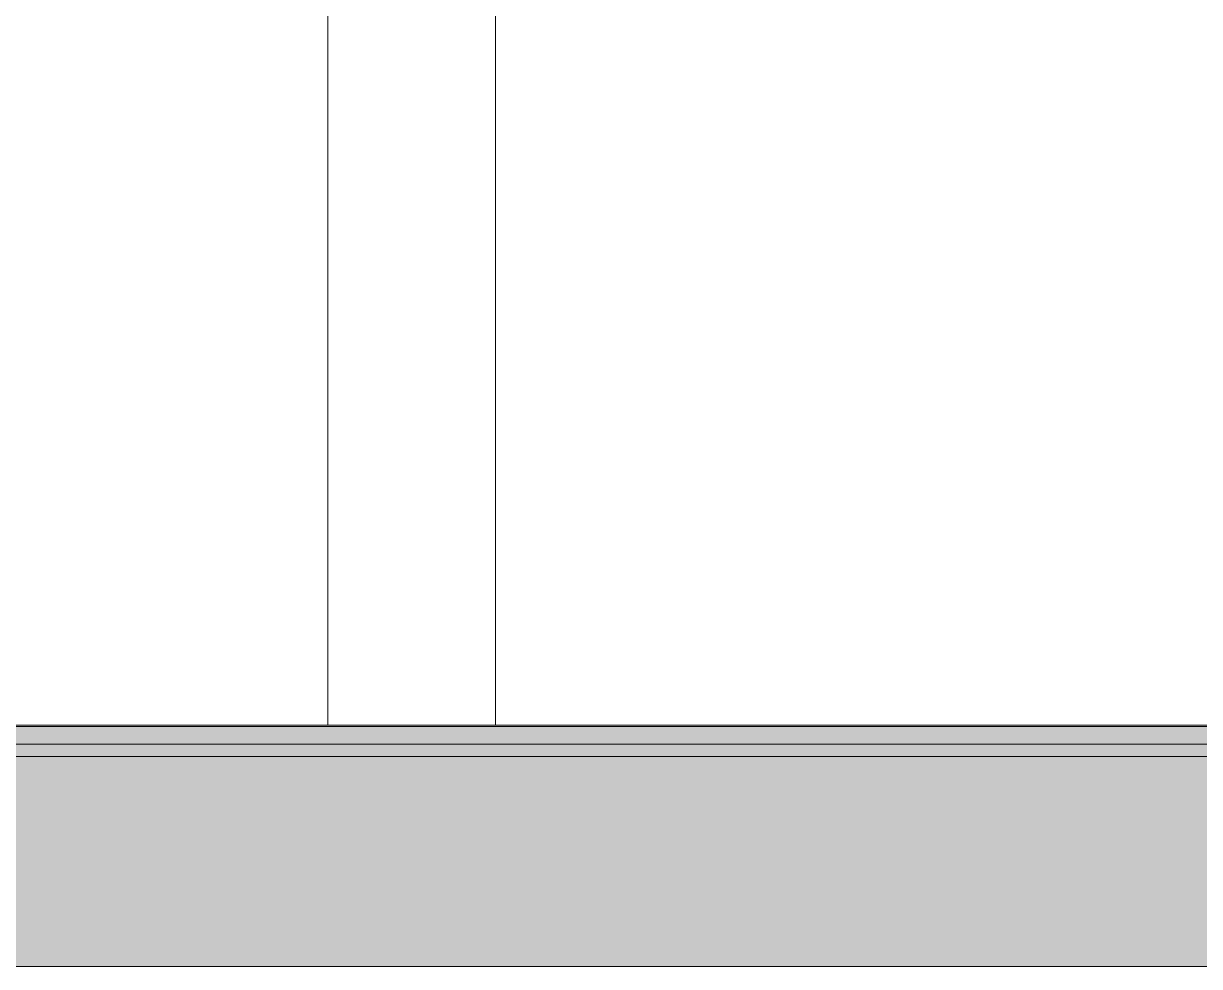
# Model space of a CAD drawing. Header units: millimetres. Extents: x -515342 to 330399, y -224905 to 507333.
# Drawn here: x 186083 to 186363.3, y 101846.1 to 102070.8 of the extents above; entities that cross this region are included whole.
import ezdxf

# ---------------------------------------------------------------- set-up
doc = ezdxf.new("R2010")
doc.units = ezdxf.units.MM
doc.layers.add('Витраж', color=7, linetype='Continuous', lineweight=0)
doc.layers.add('Крыша', color=7, linetype='Continuous', lineweight=0)

# ---------------------------------------------------------------- blocks, each defined once
blk = doc.blocks.new('Прямоугольный импост - АР_Импост_40х40 _стойка ограждения на кровле_-V141-О_АР_П_Разрез 1-1')
at = {"layer": 'Витраж'}
for p, q in [((8840, 14071), (8840, 13872.2)), ((8880, 14071), (8880, 13872.2))]:
    blk.add_line(p, q, dxfattribs=at)

msp = doc.modelspace()

# ---------------------------------------------------------------- hatches: boundary and pattern name
at = {"layer": 'Крыша'}
h = msp.add_hatch(color=256, dxfattribs=at)
h.paths.add_polyline_path([(92766.5691, 101899.0924), (113240.5296, 101899.0924), (113240.5296, 101903.2924), (88475.5296, 101903.2924), (88475.5296, 101899.0924), (91109.0364, 101899.0924)])
h.paths.add_polyline_path([(113600.5296, 101899.0924), (137010.5296, 101899.0924), (137010.5296, 101903.2924), (113600.5296, 101903.2924)])
h.paths.add_polyline_path([(143825.5296, 101899.0924), (164420.5296, 101899.0924), (164420.5296, 101903.2924), (143825.5296, 101903.2924)])
h.paths.add_polyline_path([(170670.6057, 101899.0924), (189455.5296, 101899.0924), (189455.5296, 101903.2924), (164780.5296, 101903.2924), (164780.5296, 101899.0924), (169013.073, 101899.0924)])
h.paths.add_polyline_path([(189585.5296, 101899.0924), (189585.5296, 101903.2924), (189475.5296, 101903.2924), (189475.5296, 101899.0924), (189525.0401, 101899.0924)])
h = msp.add_hatch(color=256, dxfattribs=at)
h.paths.add_polyline_path([(88622.7373, 101896.0924), (113240.5296, 101896.0924), (113240.5296, 101899.0924), (88475.5296, 101899.0924), (88475.5296, 101896.0924)])
h.paths.add_polyline_path([(113600.5296, 101896.0924), (137010.5296, 101896.0924), (137010.5296, 101899.0924), (113600.5296, 101899.0924)])
h.paths.add_polyline_path([(143825.5296, 101896.0924), (164420.5296, 101896.0924), (164420.5296, 101899.0924), (143825.5296, 101899.0924)])
h.paths.add_polyline_path([(167355.5403, 101896.0924), (189455.5296, 101896.0924), (189455.5296, 101899.0924), (164780.5296, 101899.0924), (164780.5296, 101896.0924), (165698.0076, 101896.0924)])
h.paths.add_polyline_path([(189475.5296, 101896.0924), (189585.5296, 101896.0924), (189585.5296, 101899.0924), (189475.5296, 101899.0924)])
h = msp.add_hatch(dxfattribs=at)
h.set_pattern_fill('FP_19', color=256, style=0, pattern_type=2)
h.set_pattern_definition([(45, (136801.12, 95610.5), (-114.04925, 114.04925), []), (45, (136915.17, 95610.5), (-114.04925, 114.04925), [201.613, -40.323, 3.353, -36.97])])
h.paths.add_polyline_path([(94424.1018, 101846.0924), (113248.7296, 101846.0924), (113248.7296, 101896.0924), (88455.5296, 101896.0924), (88455.5296, 101846.0924), (92766.5691, 101846.0924)])
h.paths.add_polyline_path([(113592.3296, 101846.0924), (137018.7296, 101846.0924), (137018.7296, 101896.0924), (113592.3296, 101896.0924)])
h.paths.add_polyline_path([(145807.6153, 101846.0924), (164428.7296, 101846.0924), (164428.7296, 101896.0924), (143817.3296, 101896.0924), (143817.3296, 101846.0924), (144150.0826, 101846.0924)])
h.paths.add_polyline_path([(169013.073, 101846.0924), (189585.5296, 101846.0924), (189585.5296, 101896.0924), (164772.3296, 101896.0924), (164772.3296, 101846.0924), (167355.5403, 101846.0924)])

# ---------------------------------------------------------------- linework, layer by layer
for p, q in [((189455.5296, 101903.2924), (164780.5296, 101903.2924)), ((186633.3516, 101903.5929), (185583.0137, 101903.5929)), ((164780.5296, 101899.0924), (189455.5296, 101899.0924)), ((164780.5296, 101896.0924), (189585.5296, 101896.0924)), ((164772.3296, 101846.0924), (189585.5296, 101846.0924))]:
    msp.add_line(p, q, dxfattribs=at)

# ---------------------------------------------------------------- block references
at = {"layer": 'Витраж'}
msp.add_blockref('Прямоугольный импост - АР_Импост_40х40 _стойка ограждения на кровле_-V141-О_АР_П_Разрез 1-1', (177315.5296, 88031.3929), dxfattribs=at)

doc.saveas('drawing.dxf')
